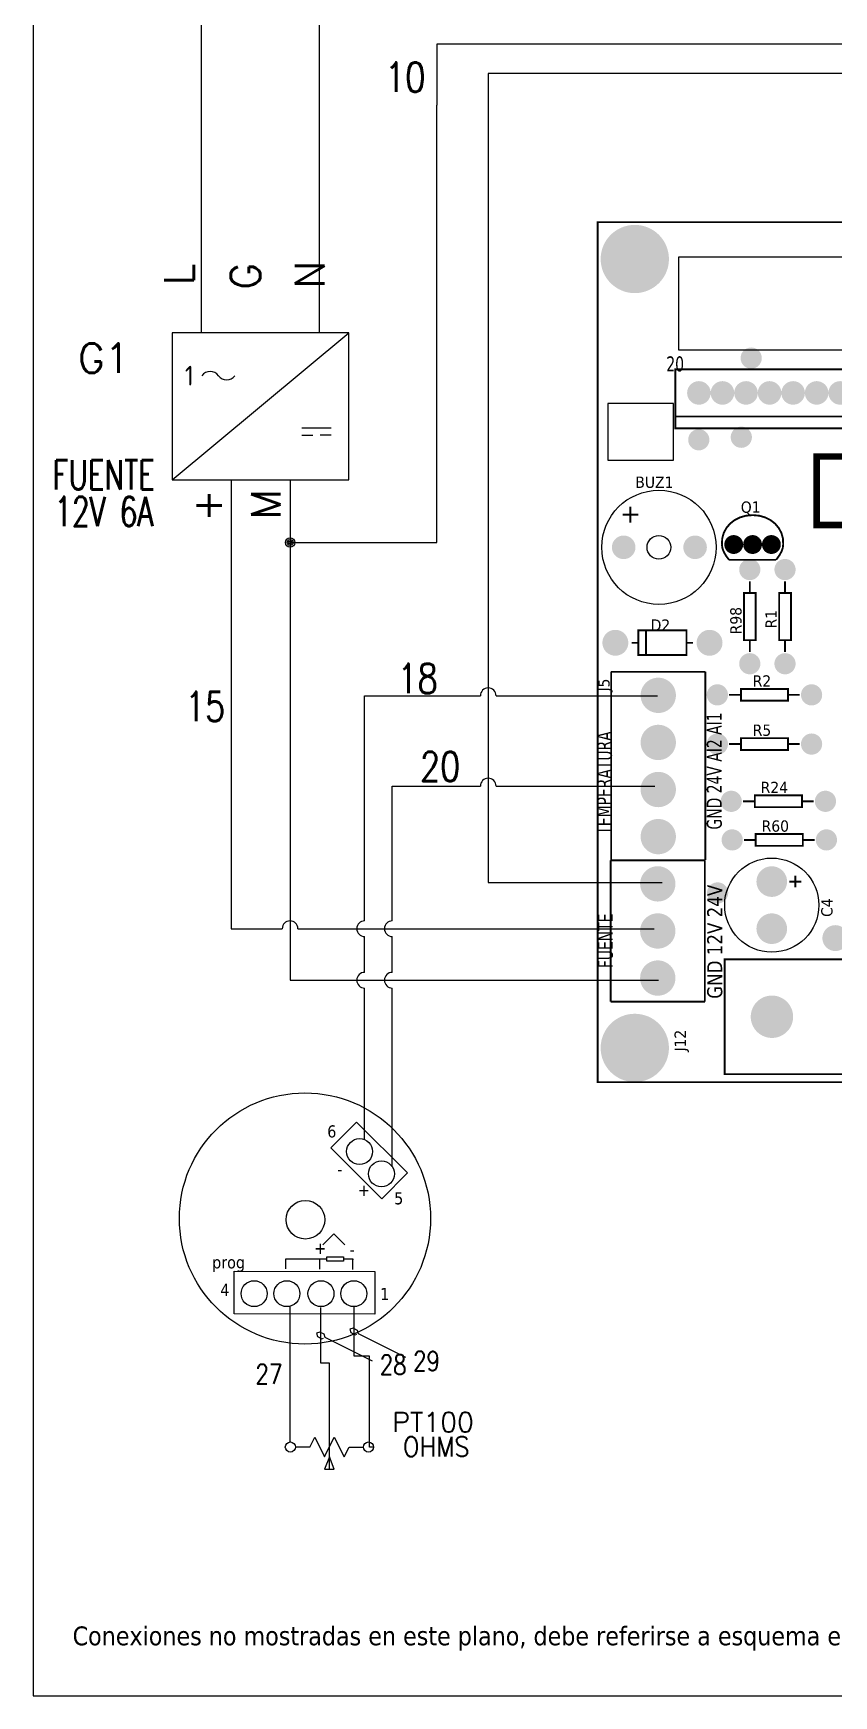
# Model space of a CAD drawing. Header units: millimetres. Extents: x 123.5 to 144.3, y 105.4 to 121.6.
# Drawn here: x 123.51 to 128.6, y 105.41 to 116 of the extents above; entities that cross this region are included whole.
import ezdxf
from ezdxf.enums import TextEntityAlignment as Align

# ---------------------------------------------------------------- set-up
doc = ezdxf.new("R2010")
doc.units = ezdxf.units.MM
for name, color, linetype in [('DESC', 250, 'Continuous'), ('MISC', 7, 'Continuous'), ('SYMS', 7, 'Continuous'), ('TAGS', 250, 'Continuous'), ('TERMS', 250, 'Continuous'), ('WIRES', 7, 'Continuous')]:
    doc.layers.add(name, color=color, linetype=linetype)
doc.layers.add('WIRENO', color=7, linetype='Continuous', true_color=0x000000)
doc.styles.get("Standard").update_dxf_attribs({"font": 'tahoma.ttf'})
doc.styles.add('WD', font='romans.shx')
doc.styles.add('WD_IEC', font='isocp2.shx', dxfattribs={"width": 0.9, "height": 4})

# ---------------------------------------------------------------- blocks, each defined once
blk = doc.blocks.new('VPW1_1PH')
for p, q in [((-0.125, -0.625), (0.625, 0)), ((0.4252, -0.4038), (0.5503, -0.4038)), ((0.4252, -0.4351), (0.4721, -0.4351)), ((0.5503, -0.4351), (0.5034, -0.4351))]:
    blk.add_line(p, q)
blk.add_lwpolyline([(-0.125, 0), (-0.125, -0.625), (0.625, -0.625), (0.625, 0)], close=True)
for centre, start, end in [((0.0364, -0.2089), 36.8699, 143.1301), ((0.1064, -0.1564), 216.8699, 323.1301)]:
    blk.add_arc(centre, 0.0438, start, end)
at = {"style": 'WD_IEC'}
blk.add_text('1', height=0.084, dxfattribs=at).set_placement((-0.0336, -0.1826), align=Align.MIDDLE_RIGHT)
at = {"linetype": 'Continuous', "style": 'WD', "flags": 8}
for tag, p in [('TERM02', (0.2098, 0.7277)), ('TERM03', (0.46, 0.7275)), ('TERM01', (-0.04, 0.6858)), ('TERM04', (0.085, -0.665)), ('TERM05', (0.335, -0.665))]:
    blk.add_attdef(tag, text='', height=0.125, rotation=90, dxfattribs=at).set_placement(p, align=Align.RIGHT)
at = {"style": 'WD', "width": 0.7}
for tag, p in [('INST', (-0.4155, 0.1687)), ('LOC', (-0.4155, -0.0009)), ('RATING1', (-0.4155, -0.3401)), ('XREF', (-0.4155, -0.5097)), ('DESC1', (-0.4155, -0.666)), ('DESC2', (-0.4155, -0.8222)), ('DESC3', (-0.4155, -0.9766))]:
    blk.add_attdef(tag, text='', height=0.125, dxfattribs=at).set_placement(p, align=Align.CENTER)
at = {"style": 'WD'}
for tag, p, height, flags in [('X2TERM01', (0, 0), 0.0125, 1), ('X2TERM02', (0.25, 0), 0.0125, 1), ('X2TERM03', (0.5, 0), 0.0125, 1), ('FAMILY', (0.6836, -0.525), 0.01, 9), ('X8TERM04', (0.125, -0.625), 0.0125, 1), ('X8TERM05', (0.375, -0.625), 0.0125, 1)]:
    blk.add_attdef(tag, p, '', height=height, dxfattribs=dict(at, flags=flags))
blk.add_attdef('TAG1', text='', height=0.125, dxfattribs=at).set_placement((-0.4155, -0.1705), align=Align.CENTER)
at = {"linetype": 'Continuous', "style": 'WD', "flags": 9}
for tag, p in [('CAT', (0.7108, -0.0659)), ('MFG', (0.7089, -0.0854)), ('ASSYCODE', (0.7089, -0.606))]:
    blk.add_attdef(tag, text='', height=0.01, dxfattribs=at).set_placement(p, align=Align.CENTER)
blk = doc.blocks.new('EPAD')
at = {"const_width": 0.5}
blk.add_lwpolyline([(-0.25, 0, 1), (0.25, 0, 1)], format="xyb", close=True, dxfattribs=at)
blk = doc.blocks.new('TarIncu')
for points, const_width in [([(128.0244, 112.5934), (132.4049, 112.5934), (132.4049, 116.2458), (128.0244, 116.2458), (128.0244, 112.5934)], 0.008), ([(128.0244, 112.5934), (132.4049, 112.5934), (132.4049, 116.2458), (128.0244, 116.2458), (128.0244, 112.5934)], 0.008), ([(128.0244, 112.5934), (132.4049, 112.5934), (132.4049, 116.2458), (128.0244, 116.2458), (128.0244, 112.5934)], 0.008), ([(128.354, 115.3708), (130.454, 115.3708), (130.454, 115.6208), (128.354, 115.6208), (128.354, 115.3708)], 0.008), ([(128.354, 115.3708), (130.454, 115.3708), (130.454, 115.6208), (128.354, 115.6208), (128.354, 115.3708)], 0.008), ([(128.354, 115.3708), (130.454, 115.3708), (130.454, 115.6208), (128.354, 115.6208), (128.354, 115.3708)], 0.008), ([(130.454, 115.4208), (128.354, 115.4208)], 0.008), ([(130.454, 115.4208), (128.354, 115.4208)], 0.008), ([(130.454, 115.4208), (128.354, 115.4208)], 0.008), ([(128.9535, 114.9596), (129.859, 114.9596), (129.859, 115.2509), (128.9535, 115.2509), (128.9535, 114.9596)], 0.028), ([(128.9535, 114.9596), (129.859, 114.9596), (129.859, 115.2509), (128.9535, 115.2509), (128.9535, 114.9596)], 0.028), ([(128.9535, 114.9596), (129.859, 114.9596), (129.859, 115.2509), (128.9535, 115.2509), (128.9535, 114.9596)], 0.028), ([(128.5518, 114.8769), (128.5529, 114.9025), (128.5594, 114.9261), (128.5708, 114.9473), (128.5865, 114.9658), (128.606, 114.9809), (128.6288, 114.9923), (128.6543, 114.9994), (128.6818, 115.0019)], 0.008), ([(128.5518, 114.8769), (128.5529, 114.9025), (128.5594, 114.9261), (128.5708, 114.9473), (128.5865, 114.9658), (128.606, 114.9809), (128.6288, 114.9923), (128.6543, 114.9994), (128.6818, 115.0019)], 0.008), ([(128.5518, 114.8769), (128.5529, 114.9025), (128.5594, 114.9261), (128.5708, 114.9473), (128.5865, 114.9658), (128.606, 114.9809), (128.6288, 114.9923), (128.6543, 114.9994), (128.6818, 115.0019)], 0.008), ([(128.8118, 114.8769), (128.8108, 114.9025), (128.8043, 114.9261), (128.7929, 114.9473), (128.7772, 114.9658), (128.7577, 114.9809), (128.7349, 114.9923), (128.7094, 114.9994), (128.6818, 115.0019)], 0.008), ([(128.8118, 114.8769), (128.8108, 114.9025), (128.8043, 114.9261), (128.7929, 114.9473), (128.7772, 114.9658), (128.7577, 114.9809), (128.7349, 114.9923), (128.7094, 114.9994), (128.6818, 115.0019)], 0.008), ([(128.8118, 114.8769), (128.8108, 114.9025), (128.8043, 114.9261), (128.7929, 114.9473), (128.7772, 114.9658), (128.7577, 114.9809), (128.7349, 114.9923), (128.7094, 114.9994), (128.6818, 115.0019)], 0.008), ([(128.5518, 114.8769), (128.5537, 114.8618), (128.5593, 114.8463), (128.5687, 114.8298), (128.5818, 114.8119)], 0.008), ([(128.5518, 114.8769), (128.5537, 114.8618), (128.5593, 114.8463), (128.5687, 114.8298), (128.5818, 114.8119)], 0.008), ([(128.5518, 114.8769), (128.5537, 114.8618), (128.5593, 114.8463), (128.5687, 114.8298), (128.5818, 114.8119)], 0.008), ([(128.8118, 114.8769), (128.81, 114.8618), (128.8043, 114.8463), (128.795, 114.8298), (128.7818, 114.8119)], 0.008), ([(128.8118, 114.8769), (128.81, 114.8618), (128.8043, 114.8463), (128.795, 114.8298), (128.7818, 114.8119)], 0.008), ([(128.8118, 114.8769), (128.81, 114.8618), (128.8043, 114.8463), (128.795, 114.8298), (128.7818, 114.8119)], 0.008), ([(128.5818, 114.8119), (128.7818, 114.8119)], 0.008), ([(128.5818, 114.8119), (128.7818, 114.8119)], 0.008), ([(128.5818, 114.8119), (128.7818, 114.8119)], 0.008), ([(128.645, 114.4706), (128.695, 114.4706), (128.695, 114.6706), (128.645, 114.6706), (128.645, 114.4706)], 0.008), ([(128.645, 114.4706), (128.695, 114.4706), (128.695, 114.6706), (128.645, 114.6706), (128.645, 114.4706)], 0.008), ([(128.645, 114.4706), (128.695, 114.4706), (128.695, 114.6706), (128.645, 114.6706), (128.645, 114.4706)], 0.008), ([(128.67, 114.6706), (128.67, 114.7206)], 0.008), ([(128.67, 114.6706), (128.67, 114.7206)], 0.008), ([(128.67, 114.6706), (128.67, 114.7206)], 0.008), ([(128.7946, 114.4706), (128.8446, 114.4706), (128.8446, 114.6706), (128.7946, 114.6706), (128.7946, 114.4706)], 0.008), ([(128.7946, 114.4706), (128.8446, 114.4706), (128.8446, 114.6706), (128.7946, 114.6706), (128.7946, 114.4706)], 0.008), ([(128.7946, 114.4706), (128.8446, 114.4706), (128.8446, 114.6706), (128.7946, 114.6706), (128.7946, 114.4706)], 0.008), ([(128.8196, 114.6706), (128.8196, 114.7206)], 0.008), ([(128.8196, 114.6706), (128.8196, 114.7206)], 0.008), ([(128.8196, 114.6706), (128.8196, 114.7206)], 0.008), ([(128.1692, 114.4596), (128.1972, 114.4596)], 0.008), ([(128.1692, 114.4596), (128.1972, 114.4596)], 0.008), ([(128.1692, 114.4596), (128.1972, 114.4596)], 0.008), ([(128.1972, 114.4076), (128.4012, 114.4076), (128.4012, 114.5126), (128.1972, 114.5126), (128.1972, 114.4076)], 0.008), ([(128.1972, 114.4076), (128.4012, 114.4076), (128.4012, 114.5126), (128.1972, 114.5126), (128.1972, 114.4076)], 0.008), ([(128.1972, 114.4076), (128.4012, 114.4076), (128.4012, 114.5126), (128.1972, 114.5126), (128.1972, 114.4076)], 0.008), ([(128.2292, 114.5116), (128.2292, 114.4086)], 0.008), ([(128.2292, 114.5116), (128.2292, 114.4086)], 0.008), ([(128.2292, 114.5116), (128.2292, 114.4086)], 0.008), ([(128.4012, 114.4596), (128.4292, 114.4596)], 0.008), ([(128.4012, 114.4596), (128.4292, 114.4596)], 0.008), ([(128.4012, 114.4596), (128.4292, 114.4596)], 0.008), ([(128.67, 114.4206), (128.67, 114.4706)], 0.008), ([(128.67, 114.4206), (128.67, 114.4706)], 0.008), ([(128.67, 114.4206), (128.67, 114.4706)], 0.008), ([(128.8196, 114.4206), (128.8196, 114.4706)], 0.008), ([(128.8196, 114.4206), (128.8196, 114.4706)], 0.008), ([(128.8196, 114.4206), (128.8196, 114.4706)], 0.008), ([(128.4814, 114.3364), (128.0814, 114.3364)], 0.008), ([(128.4814, 113.5364), (128.0814, 113.5364), (128.0814, 114.3364)], 0.008), ([(128.4814, 114.3364), (128.0814, 114.3364)], 0.008), ([(128.4814, 113.5364), (128.0814, 113.5364), (128.0814, 114.3364)], 0.008), ([(128.4814, 114.3364), (128.0814, 114.3364)], 0.008), ([(128.4814, 113.5364), (128.0814, 113.5364), (128.0814, 114.3364)], 0.008), ([(128.4814, 114.3364), (128.4814, 113.5364)], 0.008), ([(128.4814, 114.3364), (128.4814, 113.5364)], 0.008), ([(128.4814, 114.3364), (128.4814, 113.5364)], 0.008), ([(128.5824, 114.2384), (128.6324, 114.2384)], 0.008), ([(128.5824, 114.2384), (128.6324, 114.2384)], 0.008), ([(128.5824, 114.2384), (128.6324, 114.2384)], 0.008), ([(128.6324, 114.2134), (128.8324, 114.2134), (128.8324, 114.2634), (128.6324, 114.2634), (128.6324, 114.2134)], 0.008), ([(128.6324, 114.2134), (128.8324, 114.2134), (128.8324, 114.2634), (128.6324, 114.2634), (128.6324, 114.2134)], 0.008), ([(128.6324, 114.2134), (128.8324, 114.2134), (128.8324, 114.2634), (128.6324, 114.2634), (128.6324, 114.2134)], 0.008), ([(128.8324, 114.2384), (128.8824, 114.2384)], 0.008), ([(128.8324, 114.2384), (128.8824, 114.2384)], 0.008), ([(128.8324, 114.2384), (128.8824, 114.2384)], 0.008), ([(128.5824, 114.0294), (128.6324, 114.0294)], 0.008), ([(128.5824, 114.0294), (128.6324, 114.0294)], 0.008), ([(128.5824, 114.0294), (128.6324, 114.0294)], 0.008), ([(128.6324, 114.0044), (128.8324, 114.0044), (128.8324, 114.0544), (128.6324, 114.0544), (128.6324, 114.0044)], 0.008), ([(128.6324, 114.0044), (128.8324, 114.0044), (128.8324, 114.0544), (128.6324, 114.0544), (128.6324, 114.0044)], 0.008), ([(128.6324, 114.0044), (128.8324, 114.0044), (128.8324, 114.0544), (128.6324, 114.0544), (128.6324, 114.0044)], 0.008), ([(128.8324, 114.0294), (128.8824, 114.0294)], 0.008), ([(128.8324, 114.0294), (128.8824, 114.0294)], 0.008), ([(128.8324, 114.0294), (128.8824, 114.0294)], 0.008), ([(128.6413, 113.7863), (128.6913, 113.7863)], 0.008), ([(128.6413, 113.7863), (128.6913, 113.7863)], 0.008), ([(128.6413, 113.7863), (128.6913, 113.7863)], 0.008), ([(128.6913, 113.7613), (128.8913, 113.7613), (128.8913, 113.8113), (128.6913, 113.8113), (128.6913, 113.7613)], 0.008), ([(128.6913, 113.7613), (128.8913, 113.7613), (128.8913, 113.8113), (128.6913, 113.8113), (128.6913, 113.7613)], 0.008), ([(128.6913, 113.7613), (128.8913, 113.7613), (128.8913, 113.8113), (128.6913, 113.8113), (128.6913, 113.7613)], 0.008), ([(128.8913, 113.7863), (128.9413, 113.7863)], 0.008), ([(128.8913, 113.7863), (128.9413, 113.7863)], 0.008), ([(128.8913, 113.7863), (128.9413, 113.7863)], 0.008), ([(128.6454, 113.6224), (128.6954, 113.6224)], 0.008), ([(128.6454, 113.6224), (128.6954, 113.6224)], 0.008), ([(128.6454, 113.6224), (128.6954, 113.6224)], 0.008), ([(128.6954, 113.5974), (128.8954, 113.5974), (128.8954, 113.6474), (128.6954, 113.6474), (128.6954, 113.5974)], 0.008), ([(128.6954, 113.5974), (128.8954, 113.5974), (128.8954, 113.6474), (128.6954, 113.6474), (128.6954, 113.5974)], 0.008), ([(128.6954, 113.5974), (128.8954, 113.5974), (128.8954, 113.6474), (128.6954, 113.6474), (128.6954, 113.5974)], 0.008), ([(128.8954, 113.6224), (128.9454, 113.6224)], 0.008), ([(128.8954, 113.6224), (128.9454, 113.6224)], 0.008), ([(128.8954, 113.6224), (128.9454, 113.6224)], 0.008), ([(128.4794, 113.5357), (128.0794, 113.5357)], 0.008), ([(128.0794, 113.5357), (128.0794, 112.9357)], 0.008), ([(128.4794, 113.5357), (128.0794, 113.5357)], 0.008), ([(128.0794, 113.5357), (128.0794, 112.9357)], 0.008), ([(128.4794, 113.5357), (128.0794, 113.5357)], 0.008), ([(128.0794, 113.5357), (128.0794, 112.9357)], 0.008), ([(128.4794, 112.9357), (128.4794, 113.5357)], 0.008), ([(128.4794, 112.9357), (128.4794, 113.5357)], 0.008), ([(128.4794, 112.9357), (128.4794, 113.5357)], 0.008), ([(128.8634, 113.4704), (128.8634, 113.4204)], 0.008), ([(128.8634, 113.4704), (128.8634, 113.4204)], 0.008), ([(128.8634, 113.4704), (128.8634, 113.4204)], 0.008), ([(128.8884, 113.4454), (128.8384, 113.4454)], 0.008), ([(128.8884, 113.4454), (128.8384, 113.4454)], 0.008), ([(128.8884, 113.4454), (128.8384, 113.4454)], 0.008), ([(128.5633, 112.6273), (129.9413, 112.6273), (129.9413, 113.1155), (128.5633, 113.1155), (128.5633, 112.6273)], 0.008), ([(128.5633, 112.6273), (129.9413, 112.6273), (129.9413, 113.1155), (128.5633, 113.1155), (128.5633, 112.6273)], 0.008), ([(128.5633, 112.6273), (129.9413, 112.6273), (129.9413, 113.1155), (128.5633, 113.1155), (128.5633, 112.6273)], 0.008), ([(128.4794, 112.9357), (128.0794, 112.9357)], 0.008), ([(128.4794, 112.9357), (128.0794, 112.9357)], 0.008), ([(128.4794, 112.9357), (128.0794, 112.9357)], 0.008)]:
    blk.add_lwpolyline(points, dxfattribs=dict(const_width=const_width))
for points in [[(128.3678, 115.7035), (130.2481, 115.7035), (130.2481, 116.098), (128.3678, 116.098), (128.3678, 115.7035)], [(128.0675, 115.2354), (128.3464, 115.2354), (128.3464, 115.4764), (128.0675, 115.4764), (128.0675, 115.2354)]]:
    blk.add_lwpolyline(points)
for centre, radius in [((128.2842, 114.8651), 0.2426), ((128.2842, 114.8651), 0.2426), ((128.2842, 114.8651), 0.2426), ((128.2842, 114.8651), 0.0504), ((128.2842, 114.8651), 0.0504), ((128.2842, 114.8651), 0.0504), ((128.7634, 113.3454), 0.2), ((128.7634, 113.3454), 0.2), ((128.7634, 113.3454), 0.2)]:
    blk.add_circle(centre, radius)
for p, xscale, yscale in [((128.1818, 116.0895), 0.29, 0.29), ((128.676, 115.6687), 0.09, 0.09), ((128.454, 115.5208), 0.1, 0.1), ((128.554, 115.5208), 0.1, 0.1), ((128.654, 115.5208), 0.1, 0.1), ((128.754, 115.5208), 0.1, 0.1), ((128.854, 115.5208), 0.1, 0.1), ((128.954, 115.5208), 0.1, 0.1), ((129.054, 115.5208), 0.1, 0.1), ((128.634, 115.3325), 0.09, 0.09), ((128.4535, 115.3218), 0.09, 0.09), ((128.1346, 114.8651), 0.1, 0.1), ((128.4378, 114.8651), 0.1, 0.1), ((128.6018, 114.8769), 0.08, 0.08), ((128.6818, 114.8769), 0.08, 0.08), ((128.7618, 114.8769), 0.08, 0.08), ((128.67, 114.7706), 0.09, 0.09), ((128.8196, 114.7706), 0.09, 0.09), ((128.0992, 114.4596), 0.11, 0.11), ((128.4992, 114.4596), 0.11, 0.11), ((128.67, 114.3706), 0.09, 0.09), ((128.8196, 114.3706), 0.09, 0.09), ((128.2814, 114.2364), 0.15, 0.15), ((128.5324, 114.2384), 0.09, 0.09), ((128.9324, 114.2384), 0.09, 0.09), ((128.2814, 114.0364), 0.15, 0.15), ((128.5324, 114.0294), 0.09, 0.09), ((128.9324, 114.0294), 0.09, 0.09), ((128.2814, 113.8364), 0.15, 0.15), ((128.5913, 113.7863), 0.09, 0.09), ((128.9913, 113.7863), 0.09, 0.09), ((128.2814, 113.6364), 0.15, 0.15), ((128.5954, 113.6224), 0.09, 0.09), ((128.9954, 113.6224), 0.09, 0.09), ((128.2794, 113.4357), 0.15, 0.15), ((128.7634, 113.4454), 0.13, 0.13), ((128.5334, 113.3972), 0.09, 0.09), ((128.2794, 113.2357), 0.15, 0.15), ((128.7634, 113.2454), 0.13, 0.13), ((129.0334, 113.2054), 0.11, 0.11), ((128.2794, 113.0357), 0.15, 0.15), ((128.7641, 112.8714), 0.18, 0.18), ((128.1818, 112.7391), 0.29, 0.29)]:
    blk.add_blockref('EPAD', p, dxfattribs=dict(xscale=xscale, yscale=yscale))
for s, height, width, p in [('20', 0.064, 0.78125, (128.3157, 115.612)), ('20', 0.064, 0.78125, (128.3157, 115.612)), ('20', 0.064, 0.78125, (128.3157, 115.612)), ('BUZ1', 0.048, 1.041667, (128.1842, 115.1176)), ('BUZ1', 0.048, 1.041667, (128.1842, 115.1176)), ('BUZ1', 0.048, 1.041667, (128.1842, 115.1176)), ('+', 0.08, 1.125, (128.1189, 114.9696)), ('+', 0.08, 1.125, (128.1189, 114.9696)), ('+', 0.08, 1.125, (128.1189, 114.9696)), ('Q1', 0.048, 1.041667, (128.6318, 115.0119)), ('Q1', 0.048, 1.041667, (128.6318, 115.0119)), ('Q1', 0.048, 1.041667, (128.6318, 115.0119)), ('D2', 0.048, 1.041667, (128.2492, 114.5108)), ('D2', 0.048, 1.041667, (128.2492, 114.5108)), ('D2', 0.048, 1.041667, (128.2492, 114.5108)), ('R2', 0.048, 1.041667, (128.6824, 114.2734)), ('R2', 0.048, 1.041667, (128.6824, 114.2734)), ('R2', 0.048, 1.041667, (128.6824, 114.2734)), ('R5', 0.048, 1.041667, (128.6824, 114.0644)), ('R5', 0.048, 1.041667, (128.6824, 114.0644)), ('R5', 0.048, 1.041667, (128.6824, 114.0644)), ('R24', 0.048, 1.041667, (128.7163, 113.8213)), ('R24', 0.048, 1.041667, (128.7163, 113.8213)), ('R24', 0.048, 1.041667, (128.7163, 113.8213)), ('R60', 0.048, 1.041667, (128.7204, 113.6574)), ('R60', 0.048, 1.041667, (128.7204, 113.6574)), ('R60', 0.048, 1.041667, (128.7204, 113.6574))]:
    blk.add_text(s, height=height, dxfattribs=dict(width=width)).set_placement(p)
for s, height, width, p in [('R98', 0.048, 1.041667, (128.635, 114.4956)), ('R98', 0.048, 1.041667, (128.635, 114.4956)), ('R98', 0.048, 1.041667, (128.635, 114.4956)), ('R1', 0.048, 1.041667, (128.7846, 114.5206)), ('R1', 0.048, 1.041667, (128.7846, 114.5206)), ('R1', 0.048, 1.041667, (128.7846, 114.5206)), ('J5', 0.048, 1.041667, (128.0748, 114.2526)), ('J5', 0.048, 1.041667, (128.0748, 114.2526)), ('J5', 0.048, 1.041667, (128.0748, 114.2526)), ('GND 24V AI2 AI1', 0.064, 0.78125, (128.5511, 113.6663)), ('GND 24V AI2 AI1', 0.064, 0.78125, (128.5511, 113.6663)), ('GND 24V AI2 AI1', 0.064, 0.78125, (128.5511, 113.6663)), ('TEMPERATURA', 0.064, 0.78125, (128.0846, 113.6446)), ('TEMPERATURA', 0.064, 0.78125, (128.0846, 113.6446)), ('TEMPERATURA', 0.064, 0.78125, (128.0846, 113.6446)), ('GND 12V 24V', 0.064, 0.9375, (128.5531, 112.9478)), ('GND 12V 24V', 0.064, 0.9375, (128.5531, 112.9478)), ('GND 12V 24V', 0.064, 0.9375, (128.5531, 112.9478)), ('C4', 0.048, 1.041667, (129.0214, 113.2954)), ('C4', 0.048, 1.041667, (129.0214, 113.2954)), ('C4', 0.048, 1.041667, (129.0214, 113.2954)), ('FUENTE', 0.064, 0.78125, (128.0885, 113.0777)), ('FUENTE', 0.064, 0.78125, (128.0885, 113.0777)), ('FUENTE', 0.064, 0.78125, (128.0885, 113.0777)), ('J12', 0.048, 1.041667, (128.3985, 112.7237)), ('J12', 0.048, 1.041667, (128.3985, 112.7237)), ('J12', 0.048, 1.041667, (128.3985, 112.7237))]:
    blk.add_text(s, height=height, rotation=90, dxfattribs=dict(width=width)).set_placement(p)
blk = doc.blocks.new('WDDOT')
for radius in [0.03, 0.0187, 0.00929]:
    blk.add_circle((0, 0), radius)
blk = doc.blocks.new('Transmisor')
at = {"layer": 'DESC'}
for p, q in [((125.35, 108.279), (125.42, 108.349)), ((125.42, 108.349), (125.489, 108.279)), ((125.115, 108.126), (125.115, 108.188)), ((125.115, 108.188), (125.328, 108.188)), ((125.328, 108.188), (125.328, 108.136)), ((125.328, 108.188), (125.375, 108.188)), ((125.328, 108.137), (125.328, 108.122)), ((125.482, 108.189), (125.539, 108.189)), ((125.54, 108.189), (125.54, 108.183)), ((125.54, 108.121), (125.54, 108.183))]:
    blk.add_line(p, q, dxfattribs=at)
at = {"layer": 'DESC', "color": 7, "true_color": 0xffffff}
blk.add_line((125.539, 108.189), (125.54, 108.189), dxfattribs=at)
at = {"layer": 'DESC', "color": 7}
for points in [[(125.725, 108.571), (125.401, 108.895), (125.565, 109.059), (125.89, 108.736)], [(124.786, 108.11), (125.681, 108.108), (125.681, 107.836), (124.786, 107.838)]]:
    blk.add_lwpolyline(points, close=True, dxfattribs=at)
at = {"layer": 'DESC'}
blk.add_lwpolyline([(125.375, 108.202), (125.482, 108.202), (125.482, 108.174), (125.375, 108.174)], close=True, dxfattribs=at)
at = {"layer": 'DESC', "color": 7}
for centre, radius in [((125.236, 108.446), 0.8), ((125.584, 108.872), 0.0827), ((125.723, 108.73), 0.0827), ((124.912, 107.967), 0.0827), ((125.121, 107.967), 0.0827), ((125.338, 107.967), 0.0827), ((125.547, 107.967), 0.0827)]:
    blk.add_circle(centre, radius, dxfattribs=at)
at = {"layer": 'DESC', "color": 7, "linetype": 'ByBlock'}
blk.add_circle((125.239, 108.438), 0.123, dxfattribs=at)
at = {"layer": 'DESC'}
for s, p in [('6', (125.378, 108.962)), ('5', (125.804, 108.536)), ('prog', (124.645, 108.128)), ('4', (124.697, 107.953)), ('1', (125.715, 107.926))]:
    blk.add_text(s, height=0.0774, dxfattribs=at).set_placement(p)
for s, p in [('-', (125.475, 108.779)), ('+', (125.65, 108.656)), ('+', (125.372, 108.286)), ('-', (125.553, 108.267))]:
    blk.add_text(s, height=0.0774, rotation=180, dxfattribs=at).set_placement(p)
blk = doc.blocks.new('HVR1TZ')
for p, q in [((-0.125, 0), (-0.217, 0)), ((-0.125, 0), (-0.094, 0.062)), ((-0.094, 0.062), (-0.031, -0.062)), ((-0.031, -0.062), (0.031, 0.062)), ((0.031, 0.062), (0.094, -0.062)), ((0.094, -0.062), (0.125, 0)), ((0.125, 0), (0.217, 0)), ((0, -0.062), (-0.031, -0.141)), ((0.031, -0.141), (0, -0.062)), ((-0.031, -0.141), (0.031, -0.141))]:
    blk.add_line(p, q)
for centre in [(-0.249, 0), (0.249, 0)]:
    blk.add_circle(centre, 0.0322)
at = {"style": 'WD'}
for tag, width, p in [('INST', 0.7, (0, 0.904)), ('LOC', 0.7, (0, 0.734)), ('DESC1', 0.7, (0, 0.578)), ('DESC2', 0.7, (0, 0.422)), ('RATING1', 0.9, (0.006, 0.109))]:
    blk.add_attdef(tag, text='', height=0.125, dxfattribs=dict(at, width=width)).set_placement(p, align=Align.CENTER)
blk.add_attdef('TAG1', text='', height=0.125, dxfattribs=at).set_placement((0, 0.266), align=Align.CENTER)
for tag, p, height, flags in [('FAMILY', (0.205, 0.324), 0.01, 9), ('X4TERM01', (-0.281, 0), 0.0125, 1), ('X2TERM01', (-0.25, 0.031), 0.0125, 1), ('X2TERM02', (0.25, 0.031), 0.0125, 1), ('X1TERM02', (0.281, 0), 0.0125, 1), ('X8TERM01', (-0.25, -0.031), 0.0125, 1), ('X8TERM02', (0.25, -0.031), 0.0125, 1), ('X8TERM03', (0, -0.141), 0.0125, 1)]:
    blk.add_attdef(tag, p, '', height=height, dxfattribs=dict(at, flags=flags))
at = {"linetype": 'Continuous', "style": 'WD', "flags": 9}
for tag, p in [('ASSYCODE', (0.219, 0.234)), ('MFG', (0.228, 0.261)), ('CAT', (0.23, 0.28))]:
    blk.add_attdef(tag, text='', height=0.01, dxfattribs=at).set_placement(p, align=Align.CENTER)
at = {"linetype": 'Continuous', "style": 'WD', "flags": 8}
blk.add_attdef('TERM01', text='', height=0.125, dxfattribs=at).set_placement((-0.344, -0.016), align=Align.TOP_RIGHT)
for tag, p in [('TERM02', (0.344, -0.016)), ('TERM03', (0.034, -0.18))]:
    blk.add_attdef(tag, text='', height=0.125, dxfattribs=at).set_placement(p, align=Align.TOP_LEFT)
at = {"style": 'WD', "width": 0.9}
blk.add_attdef('RATING2', text='', height=0.125, dxfattribs=at).set_placement((0.115, -0.344), align=Align.TOP_LEFT)
blk = doc.blocks.new('WD_WNV')
at = {"style": 'WD', "flags": 1}
for tag, p in [('W01USER', (-0.0625, 0.0938)), ('W02USER', (-0.0625, 0.0859)), ('W03USER', (-0.0625, 0.0781)), ('W04USER', (-0.0625, 0.0703)), ('W05USER', (-0.0625, 0.0625)), ('W06USER', (-0.0625, 0.0547)), ('W07USER', (-0.0625, 0.0469)), ('W08USER', (-0.0625, 0.0391)), ('W09USER', (-0.0625, 0.0312)), ('W10USER', (-0.0625, 0.0234))]:
    blk.add_attdef(tag, text='', height=0.005, dxfattribs=at).set_placement(p, align=Align.CENTER)
at = {"linetype": 'Continuous', "style": 'WD', "width": 0.8}
blk.add_attdef('WIRENO', text='', height=0.125, dxfattribs=at).set_placement((-0.05, 0), align=Align.MIDDLE_RIGHT)
blk = doc.blocks.new('WD_WNH')
at = {"linetype": 'Continuous', "style": 'WD', "width": 0.8}
blk.add_attdef('WIRENO', text='', height=0.125, dxfattribs=at).set_placement((0, 0.0625), align=Align.CENTER)
at = {"style": 'WD', "flags": 1}
for tag, p in [('W01USER', (0, 0.0781)), ('W02USER', (0, 0.0703)), ('W03USER', (0, 0.0625)), ('W04USER', (0, 0.0547)), ('W05USER', (0, 0.0469)), ('W06USER', (0, 0.0391)), ('W07USER', (0, 0.0312)), ('W08USER', (0, 0.0234)), ('W09USER', (0, 0.0156)), ('W10USER', (0, 0.0078))]:
    blk.add_attdef(tag, text='', height=0.005, dxfattribs=at).set_placement(p, align=Align.CENTER)

msp = doc.modelspace()

# ---------------------------------------------------------------- linework, layer by layer
at = {"color": 7, "linetype": 'Continuous'}
for p, q in [((123.506, 121.59), (123.506, 105.405)), ((123.506, 105.405), (144.256, 105.405))]:
    msp.add_line(p, q, dxfattribs=at)
at = {"layer": 'WIRENO'}
for points in [[(125.667, 107.536), (125.365, 107.687), (125.358, 107.708), (125.33, 107.722), (125.309, 107.715), (125.316, 107.694), (125.344, 107.68), (125.355, 107.684)], [(125.879, 107.561), (125.577, 107.712), (125.57, 107.733), (125.542, 107.747), (125.521, 107.74), (125.528, 107.719), (125.556, 107.705), (125.566, 107.708)]]:
    msp.add_lwpolyline(points, dxfattribs=at)
at = {"layer": 'WIRES'}
for p, q in [((124.578, 114.089), (124.578, 116.558)), ((125.328, 114.089), (125.328, 116.329)), ((138.816, 115.927), (126.075, 115.927)), ((126.075, 115.927), (126.075, 115.538)), ((136.721, 115.741), (126.403, 115.741)), ((126.403, 115.741), (126.403, 115.352)), ((126.075, 112.752), (126.075, 115.538)), ((126.403, 115.352), (126.403, 110.586)), ((124.766, 113.152), (124.766, 110.292)), ((125.141, 113.152), (125.141, 109.964)), ((125.141, 112.752), (126.075, 112.752)), ((125.616, 110.342), (125.616, 111.776)), ((125.616, 111.776), (126.353, 111.776)), ((126.453, 111.776), (127.482, 111.776)), ((125.792, 110.342), (125.792, 111.2)), ((125.792, 111.2), (126.353, 111.2)), ((126.453, 111.2), (127.465, 111.2)), ((126.403, 110.586), (127.51, 110.586)), ((124.766, 110.292), (125.091, 110.292)), ((125.191, 110.292), (127.46, 110.292)), ((125.616, 110.014), (125.616, 110.242)), ((125.792, 110.014), (125.792, 110.242)), ((125.141, 109.964), (127.488, 109.964)), ((125.616, 108.948), (125.616, 109.914)), ((125.792, 108.776), (125.792, 109.914)), ((125.142, 107.022), (125.142, 107.888)), ((125.337, 107.525), (125.337, 107.878)), ((125.549, 107.569), (125.549, 107.883)), ((125.392, 107.525), (125.337, 107.525)), ((125.392, 106.85), (125.392, 107.525)), ((125.647, 107.569), (125.549, 107.569)), ((125.647, 106.99), (125.647, 107.569)), ((125.673, 106.99), (125.647, 106.99))]:
    msp.add_line(p, q, dxfattribs=at)
for centre, start, end in [((126.403, 111.776), 0, 180), ((126.403, 111.2), 0, 180), ((125.141, 110.292), 0, 180), ((125.616, 110.292), 90, 270), ((125.792, 110.292), 90, 270), ((125.616, 109.964), 90, 270), ((125.792, 109.964), 90, 270)]:
    msp.add_arc(centre, 0.05, start, end, dxfattribs=at)

# ---------------------------------------------------------------- block references
at = {"layer": 'DESC', "xscale": 1.5, "yscale": 1.5, "zscale": 1.5}
msp.add_blockref('TarIncu', (-64.936, -59.576), dxfattribs=at)
at = {"layer": 'DESC'}
msp.add_blockref('Transmisor', (0, 0), dxfattribs=at)
at = {"layer": 'SYMS'}
ref = msp.add_blockref('VPW1_1PH', (124.578, 114.089), dxfattribs=dict(at, xscale=1.5, yscale=1.5, zscale=1.5))
ref.add_attrib('DESC1', 'FUENTE', dxfattribs={"layer": 'DESC', "height": 0.1875, "style": 'WD', "width": 0.7}).set_placement((123.955, 113.09), align=Align.CENTER)
ref.add_attrib('DESC2', '12V 6A', dxfattribs={"layer": 'DESC', "height": 0.1875, "style": 'WD', "width": 0.7}).set_placement((123.955, 112.856), align=Align.CENTER)
ref.add_attrib('TAG1', 'G1', dxfattribs={"layer": 'TAGS', "height": 0.1875, "style": 'WD'}).set_placement((123.955, 113.833), align=Align.CENTER)
ref.add_attrib('TERM03', 'N', dxfattribs={"layer": 'TERMS', "linetype": 'Continuous', "height": 0.188, "rotation": 90, "style": 'WD', "flags": 8}).set_placement((125.36, 114.547), align=Align.RIGHT)
ref.add_attrib('TERM02', 'G', dxfattribs={"layer": 'TERMS', "linetype": 'Continuous', "height": 0.188, "rotation": 90, "style": 'WD', "flags": 8}).set_placement((124.951, 114.533), align=Align.RIGHT)
ref.add_attrib('TERM01', 'L', dxfattribs={"layer": 'TERMS', "linetype": 'Continuous', "height": 0.188, "rotation": 90, "style": 'WD', "flags": 8}).set_placement((124.528, 114.529), align=Align.RIGHT)
ref.add_attrib('TERM05', 'M', dxfattribs={"layer": 'TERMS', "linetype": 'Continuous', "height": 0.188, "rotation": 90, "style": 'WD', "flags": 8}).set_placement((125.081, 113.092), align=Align.RIGHT)
ref.add_attrib('TERM04', '+', dxfattribs={"layer": 'TERMS', "linetype": 'Continuous', "height": 0.188, "rotation": 90, "style": 'WD', "flags": 8}).set_placement((124.706, 113.092), align=Align.RIGHT)
msp.add_blockref('WDDOT', (125.141, 112.752), dxfattribs=at)
ref = msp.add_blockref('HVR1TZ', (125.392, 106.99), dxfattribs=at)
ref.add_attrib('RATING1', 'OHMS', dxfattribs={"layer": 'MISC', "height": 0.125, "style": 'WD', "width": 0.9}).set_placement((126.072, 106.929), align=Align.CENTER)
ref.add_attrib('TAG1', 'PT100', dxfattribs={"layer": 'TAGS', "height": 0.125, "style": 'WD'}).set_placement((126.052, 107.086), align=Align.CENTER)
at = {"layer": 'WIRENO'}
ref = msp.add_blockref('WD_WNV', (126.078, 115.717), dxfattribs=dict(at, xscale=1.5, yscale=1.5, zscale=1.5))
ref.add_attrib('WIRENO', '10', dxfattribs={"linetype": 'Continuous', "height": 0.1875, "style": 'WD', "width": 0.8}).set_placement((126.003, 115.717), align=Align.MIDDLE_RIGHT)
ref = msp.add_blockref('WD_WNH', (125.953, 111.698), dxfattribs=dict(at, xscale=1.5, yscale=1.5, zscale=1.5))
ref.add_attrib('WIRENO', '18', dxfattribs={"linetype": 'Continuous', "height": 0.1875, "style": 'WD', "width": 0.8}).set_placement((125.953, 111.792), align=Align.CENTER)
ref = msp.add_blockref('WD_WNV', (124.804, 111.708), dxfattribs=dict(at, xscale=1.5, yscale=1.5, zscale=1.5))
ref.add_attrib('WIRENO', '15', dxfattribs={"linetype": 'Continuous', "height": 0.1875, "style": 'WD', "width": 0.8}).set_placement((124.729, 111.708), align=Align.MIDDLE_RIGHT)
ref = msp.add_blockref('WD_WNH', (126.097, 111.138), dxfattribs=dict(at, xscale=1.5, yscale=1.5, zscale=1.5))
ref.add_attrib('WIRENO', '20', dxfattribs={"linetype": 'Continuous', "height": 0.1875, "style": 'WD', "width": 0.8}).set_placement((126.097, 111.232), align=Align.CENTER)
ref = msp.add_blockref('WD_WNV', (125.142, 107.455), dxfattribs=at)
ref.add_attrib('WIRENO', '27', dxfattribs={"linetype": 'Continuous', "height": 0.125, "style": 'WD', "width": 0.8}).set_placement((125.092, 107.455), align=Align.MIDDLE_RIGHT)
ref = msp.add_blockref('WD_WNV', (125.337, 107.701), dxfattribs=at)
ref.add_attrib('WIRENO', '28', dxfattribs={"linetype": 'Continuous', "height": 0.125, "style": 'WD', "width": 0.8}).set_placement((125.712, 107.514), align=Align.MIDDLE_LEFT)
ref = msp.add_blockref('WD_WNV', (125.549, 107.726), dxfattribs=at)
ref.add_attrib('WIRENO', '29', dxfattribs={"linetype": 'Continuous', "height": 0.125, "style": 'WD', "width": 0.8}).set_placement((125.924, 107.538), align=Align.MIDDLE_LEFT)

# ---------------------------------------------------------------- texts
at = {"insert": (123.756, 105.847), "char_height": 0.12, "attachment_point": 1}
msp.add_mtext_dynamic_manual_height_columns('Conexiones no mostradas en este plano, debe referirse a esquema electronico', width=9.45621, gutter_width=0.05, heights=[0], dxfattribs=at)

doc.saveas('drawing.dxf')
